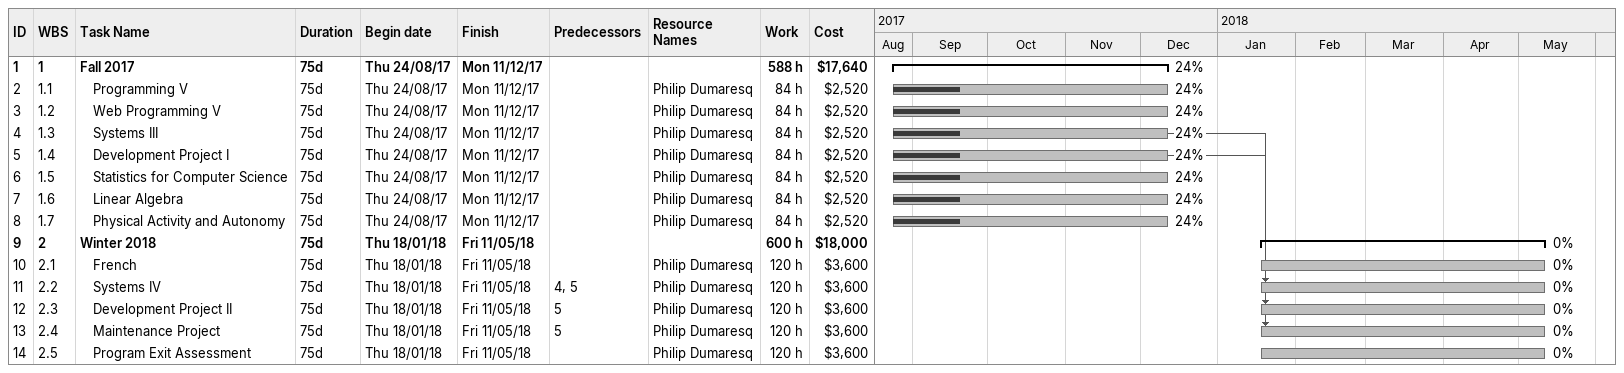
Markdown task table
| ID | WBS | Task | Duration | Start | Finish | Predecessors | Resources | % complete | Work (h) | Cost ($) |
|---|---|---|---|---|---|---|---|---|---|---|
| 1 | 1 | **Fall 2017** | 75d | 2017-08-24 | 2017-12-11 |  |  | 24 | 588 | 17640 |
| 2 | 1.1 | Programming V | 75d | 2017-08-24 | 2017-12-11 |  | Philip Dumaresq | 24 | 84 | 2520 |
| 3 | 1.2 | Web Programming V | 75d | 2017-08-24 | 2017-12-11 |  | Philip Dumaresq | 24 | 84 | 2520 |
| 4 | 1.3 | Systems III | 75d | 2017-08-24 | 2017-12-11 |  | Philip Dumaresq | 24 | 84 | 2520 |
| 5 | 1.4 | Development Project I | 75d | 2017-08-24 | 2017-12-11 |  | Philip Dumaresq | 24 | 84 | 2520 |
| 6 | 1.5 | Statistics for Computer Science | 75d | 2017-08-24 | 2017-12-11 |  | Philip Dumaresq | 24 | 84 | 2520 |
| 7 | 1.6 | Linear Algebra | 75d | 2017-08-24 | 2017-12-11 |  | Philip Dumaresq | 24 | 84 | 2520 |
| 8 | 1.7 | Physical Activity and Autonomy | 75d | 2017-08-24 | 2017-12-11 |  | Philip Dumaresq | 24 | 84 | 2520 |
| 9 | 2 | **Winter 2018** | 75d | 2018-01-18 | 2018-05-11 |  |  | 0 | 600 | 18000 |
| 10 | 2.1 | French | 75d | 2018-01-18 | 2018-05-11 |  | Philip Dumaresq | 0 | 120 | 3600 |
| 11 | 2.2 | Systems IV | 75d | 2018-01-18 | 2018-05-11 | 4, 5 | Philip Dumaresq | 0 | 120 | 3600 |
| 12 | 2.3 | Development Project II | 75d | 2018-01-18 | 2018-05-11 | 5 | Philip Dumaresq | 0 | 120 | 3600 |
| 13 | 2.4 | Maintenance Project | 75d | 2018-01-18 | 2018-05-11 | 5 | Philip Dumaresq | 0 | 120 | 3600 |
| 14 | 2.5 | Program Exit Assessment | 75d | 2018-01-18 | 2018-05-11 |  | Philip Dumaresq | 0 | 120 | 3600 |
